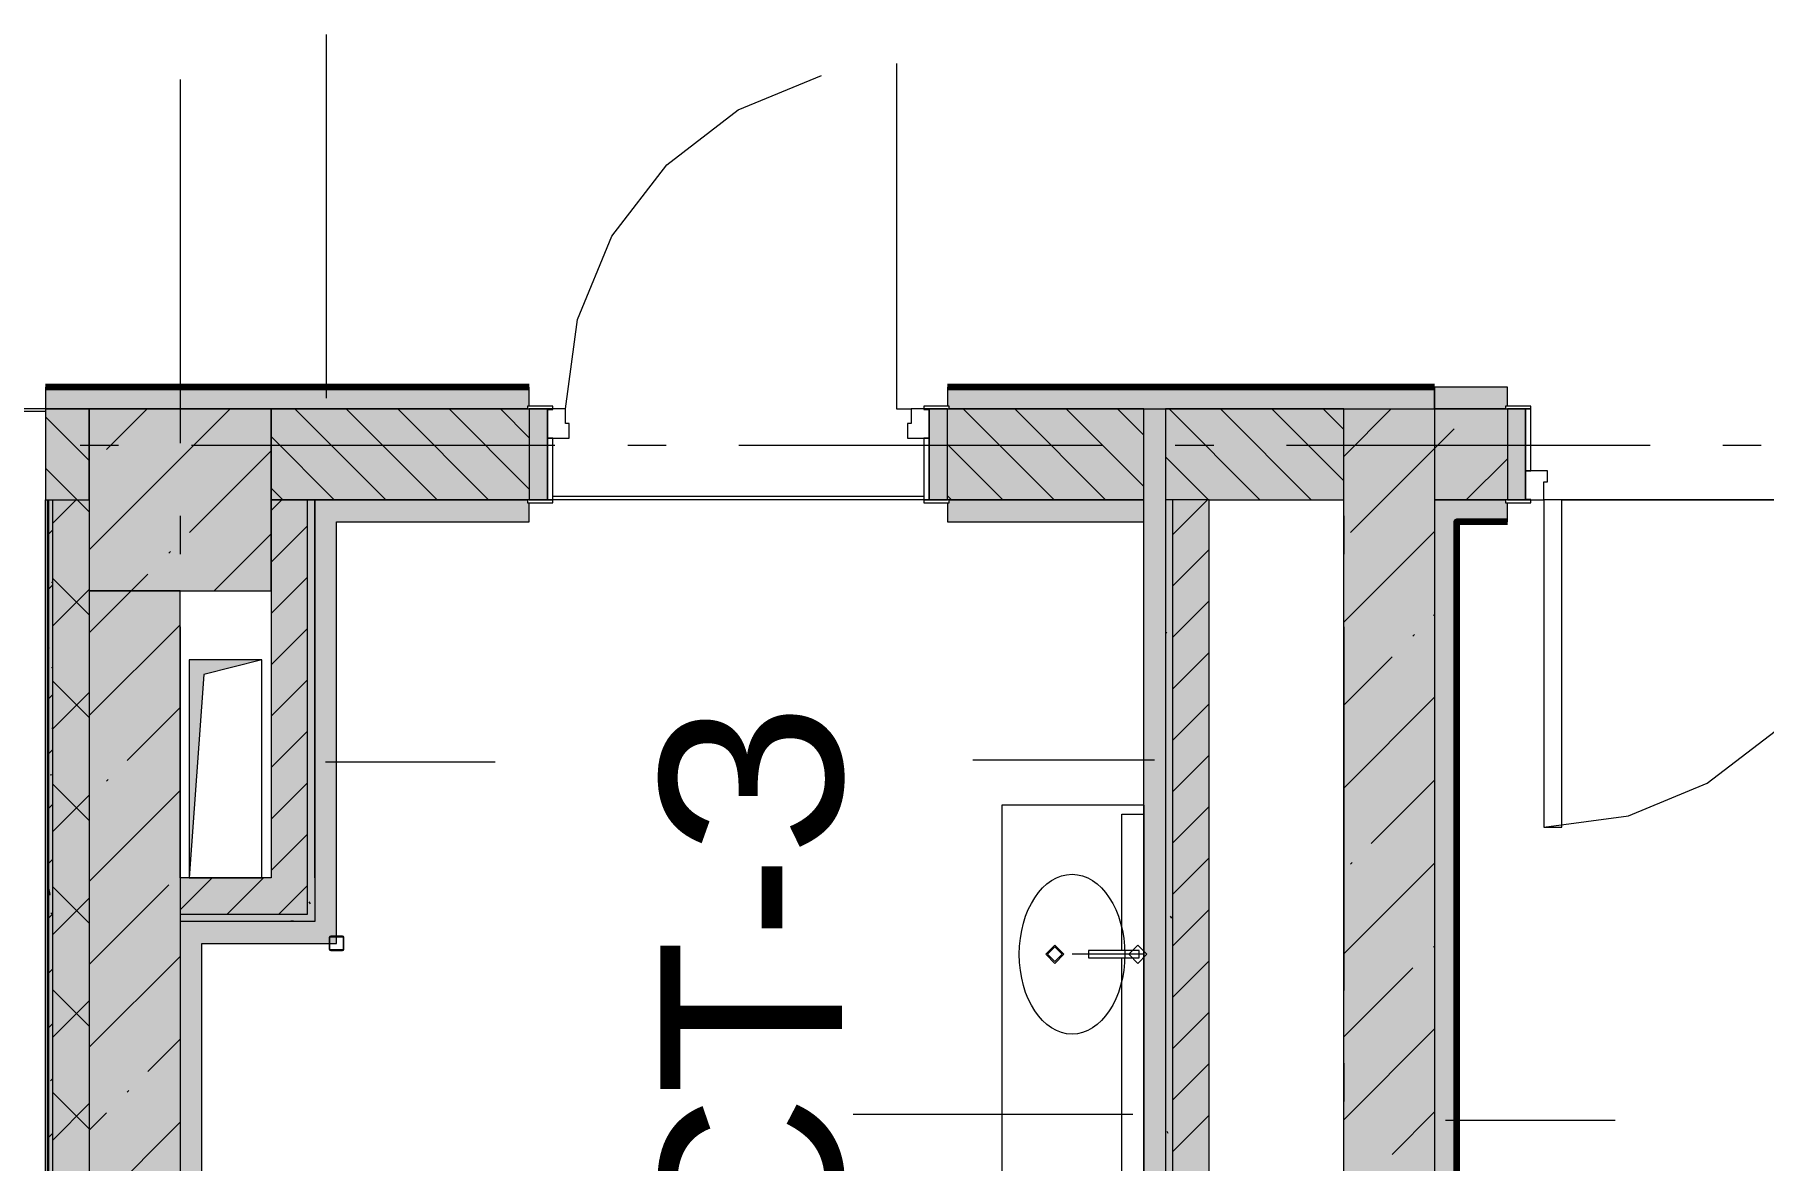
# Model space of a CAD drawing. Header units: millimetres. Extents: x -537608 to 253996, y -217170 to 186033.
# Drawn here: x -302677 to -297922, y -148967 to -145870 of the extents above; entities that cross this region are included whole.
import ezdxf

# ---------------------------------------------------------------- set-up
doc = ezdxf.new("R2010")
doc.units = ezdxf.units.MM
doc.layers.add('16) Лак 1.6м', color=160, linetype='Continuous', lineweight=90)
doc.layers.add('PDF _Геометрия', color=7, linetype='Continuous')
doc.layers.add('PDF _Текст', color=7, linetype='Continuous')
doc.layers.add('PDF _Сплошная заливка', color=7, linetype='Continuous', true_color=0xffffff)
doc.styles.add('PDF GOST-Common', font='arial.ttf')

msp = doc.modelspace()

# ---------------------------------------------------------------- hatches: boundary and pattern name
at = {"layer": 'PDF _Сплошная заливка', "true_color": 0xff7d7d, "transparency": 33554559}
h = msp.add_hatch(color=11, dxfattribs=at)
h.paths.add_polyline_path([(-299076.1764, -146899.6326), (-298826.1795, -146899.6326), (-298826.1795, -146839.6319), (-300166.1786, -146839.6319), (-300166.1786, -146891.6323), (-300161.1794, -146891.6323), (-300161.1794, -146899.6326), (-299348.2668, -146899.6326)], flags=0)
h.paths.add_polyline_path([(-302646.1801, -146899.6326), (-301321.1785, -146899.6326), (-301321.1785, -146891.6323), (-301316.1794, -146891.6323), (-301316.1794, -146839.6319), (-302646.1801, -146839.6319), (-302646.1801, -146848.6786)], flags=0)
at = {"layer": 'PDF _Сплошная заливка', "true_color": 0x6a8dc8, "transparency": 33554559}
h = msp.add_hatch(color=153, dxfattribs=at)
h.paths.add_polyline_path([(-294346.1757, -146899.6326), (-294346.1757, -146839.6319), (-294546.1766, -146839.6319), (-294546.1766, -146891.6323), (-294541.1753, -146891.6323), (-294541.1753, -146899.6326)], flags=0)
h.paths.add_polyline_path([(-296526.178, -146899.6326), (-295801.1748, -146899.6326), (-295801.1748, -146891.6323), (-295796.1756, -146891.6323), (-295796.1756, -146839.6319), (-296976.1757, -146839.6319), (-296976.1757, -146891.6323), (-296971.1765, -146891.6323), (-296971.1765, -146899.6326)], flags=0)
h.paths.add_polyline_path([(-298631.1778, -146899.6326), (-298631.1778, -146891.6323), (-298626.1787, -146891.6323), (-298626.1787, -146839.6319), (-298826.1795, -146839.6319), (-298826.1795, -146899.6326)], flags=0)
at = {"layer": 'PDF _Сплошная заливка', "transparency": 33554559}
h = msp.add_hatch(color=256, dxfattribs=at)
h.paths.add_polyline_path([(-300161.1794, -147149.6316), (-299626.1788, -147149.6316), (-299626.1788, -146899.6326), (-300166.1786, -146899.6326), (-300166.1786, -147149.6316)], flags=0)
h.paths.add_polyline_path([(-299076.1764, -147149.6316), (-299076.1764, -146899.6326), (-299566.1759, -146899.6326), (-299566.1759, -147149.6316), (-299348.2668, -147149.6316)], flags=0)
h.paths.add_polyline_path([(-301878.0747, -147149.6316), (-301316.1794, -147149.6316), (-301316.1794, -146899.6326), (-302026.1808, -146899.6326), (-302026.1808, -147149.6316), (-301906.1794, -147149.6316)], flags=0)
at = {"layer": 'PDF _Сплошная заливка', "true_color": 0x60b5fb, "transparency": 33554559}
msp.add_hatch(color=151, dxfattribs=at).paths.add_polyline_path([(-299626.1788, -150220.9873), (-299566.1759, -150220.9873), (-299566.1759, -146899.6326), (-299626.1788, -146899.6326), (-299626.1788, -150160.9866)])
at = {"layer": 'PDF _Сплошная заливка', "transparency": 33554559}
h = msp.add_hatch(color=256, dxfattribs=at)
h.paths.add_polyline_path([(-296971.1765, -147149.6316), (-296526.178, -147149.6316), (-296526.178, -146899.6326), (-296976.1757, -146899.6326), (-296976.1757, -147149.6316)], flags=0)
h.paths.add_polyline_path([(-298631.1778, -147149.6316), (-298626.1787, -147149.6316), (-298626.1787, -146899.6326), (-298826.1795, -146899.6326), (-298826.1795, -147149.6316)], flags=0)
for points in [[(-301926.1804, -148289.6319), (-301906.1794, -148289.6319), (-301906.1794, -147149.6316), (-301926.1804, -147149.6316), (-301926.1804, -148275.1597)], [(-299546.1793, -154649.6346), (-299446.1788, -154649.6346), (-299446.1788, -147149.6316), (-299546.1793, -147149.6316), (-299546.1793, -153981.084)]]:
    msp.add_hatch(color=256, dxfattribs=at).paths.add_polyline_path(points)
at = {"layer": 'PDF _Сплошная заливка', "true_color": 0x2254ff, "transparency": 33554559}
h = msp.add_hatch(color=160, dxfattribs=at)
h.paths.add_polyline_path([(-300166.1786, -147209.6323), (-299626.1788, -147209.6323), (-299626.1788, -147149.6316), (-300161.1794, -147150.187), (-300161.1794, -147157.6319), (-300166.1786, -147157.6319)], flags=0)
h.paths.add_polyline_path([(-301846.1766, -147209.6323), (-301316.1794, -147209.6323), (-301316.1794, -147157.6319), (-301321.1785, -147157.6319), (-301321.1785, -147149.6316), (-301906.1794, -147149.6316), (-301906.1794, -147209.6323), (-301878.0747, -147209.6323)], flags=0)
at = {"layer": 'PDF _Сплошная заливка', "transparency": 33554559}
h = msp.add_hatch(color=256, dxfattribs=at)
h.paths.add_polyline_path([(-299546.1793, -154649.6346), (-299546.1793, -152184.9879), (-299566.1759, -152184.9879), (-299566.1759, -154649.6346)], flags=0)
h.paths.add_polyline_path([(-299566.1759, -152172.9874), (-299546.1793, -152172.9874), (-299546.1793, -151272.9877), (-299566.1759, -151272.9877), (-299566.1759, -151841.3613)], flags=0)
h.paths.add_polyline_path([(-299566.1759, -151260.9871), (-299546.1793, -151260.9871), (-299546.1793, -150340.9865), (-299566.1759, -150340.9865), (-299566.1759, -151128.1219)], flags=0)
h.paths.add_polyline_path([(-299546.1793, -150240.9861), (-299546.1793, -147149.6316), (-299566.1759, -147149.6316), (-299566.1759, -150240.9861)], flags=0)
at = {"layer": 'PDF _Сплошная заливка', "true_color": 0x56bc34, "transparency": 33554559}
h = msp.add_hatch(color=85, dxfattribs=at)
h.paths.add_polyline_path([(-296836.1777, -147209.6323), (-296776.1748, -147209.6323), (-296776.1748, -147149.6316), (-296971.1765, -147151.7759), (-296971.1765, -147157.6319), (-296976.1757, -147157.6319), (-296976.1757, -147209.6323), (-296971.1765, -147209.6323)], flags=0)
h.paths.add_polyline_path([(-298626.1787, -147209.6323), (-298626.1787, -147157.6319), (-298631.1778, -147157.6319), (-298631.1778, -147149.6316), (-298826.1795, -147149.6316), (-298826.1795, -147209.6323), (-298631.1778, -147209.6323)], flags=0)
at = {"layer": 'PDF _Сплошная заливка', "true_color": 0x2254ff, "transparency": 33554559}
for points in [[(-301906.1794, -148309.6328), (-301846.1766, -148309.6328), (-301846.1766, -147209.6323), (-301906.1794, -147209.6323), (-301906.1794, -148275.1597)], [(-302276.1776, -154339.6349), (-302216.1791, -154339.6349), (-302216.1791, -148309.6328), (-302276.1776, -148309.6328), (-302276.1776, -153981.084)]]:
    msp.add_hatch(color=160, dxfattribs=at).paths.add_polyline_path(points)

# ---------------------------------------------------------------- linework, layer by layer
at = {"layer": '16) Лак 1.6м'}
for p, q in [((-301316.1794, -146839.6319), (-302646.1801, -146839.6319)), ((-298826.1795, -146839.6319), (-300166.1786, -146839.6319))]:
    msp.add_line(p, q, dxfattribs=at)
msp.add_lwpolyline([(-298626.1744, -147209.6323), (-298766.1767, -147209.6323), (-298766.1767, -154589.6339), (-298676.1789, -154589.6339)], dxfattribs=at)
at = {"layer": 'PDF _Геометрия', "lineweight": 9}
for p, q in [((-301874.0918, -146869.6311), (-301874.0918, -145869.6311)), ((-300306.1766, -145949.6306), (-300306.1766, -146899.6326)), ((-300741.1769, -146076.9068), (-300512.0551, -145982.0024)), ((-300937.9311, -146227.8806), (-300741.1769, -146076.9068)), ((-301088.9006, -146424.6326), (-300937.9311, -146227.8806)), ((-301183.8072, -146653.7544), (-301088.9006, -146424.6326)), ((-301216.179, -146899.6326), (-301183.8072, -146653.7544)), ((-302646.1801, -146839.6319), (-302646.1801, -146899.6326)), ((-301316.1794, -146891.6323), (-301316.1794, -146839.6319)), ((-300166.1786, -146839.6319), (-300166.1786, -146891.6323)), ((-298826.1795, -146899.6326), (-298826.1795, -146839.6319)), ((-298626.1787, -146839.6319), (-298826.1795, -146839.6319)), ((-298826.1795, -146839.6319), (-298826.1795, -146899.6326)), ((-298626.1787, -146891.6323), (-298626.1787, -146839.6319)), ((-302526.1787, -146899.6326), (-302646.1801, -146899.6326)), ((-302646.1801, -146899.6326), (-302646.1801, -147149.6316)), ((-302646.1801, -146899.6326), (-302026.1808, -146899.6326)), ((-302526.1787, -146899.9814), (-302526.5275, -146899.6326)), ((-302526.1787, -147286.8717), (-302138.9397, -146899.6326)), ((-302026.1808, -146899.6326), (-302526.1787, -146899.6326)), ((-302526.1787, -146899.6326), (-302526.1787, -147399.6327)), ((-302526.1787, -147149.6316), (-302526.1787, -146899.6326)), ((-302478.8438, -147011.4377), (-302367.0366, -146899.6326)), ((-302026.1808, -147399.6327), (-302026.1808, -146899.6326)), ((-301321.1785, -146899.6326), (-302026.1808, -146899.6326)), ((-302026.1808, -146899.6326), (-301321.1785, -146899.6326)), ((-302026.1808, -146899.6326), (-302026.1808, -147149.6316)), ((-301710.8419, -147149.6316), (-301960.843, -146899.6326)), ((-301569.4228, -147149.6316), (-301819.4196, -146899.6326)), ((-301427.9995, -147149.6316), (-301678.0006, -146899.6326)), ((-301316.1794, -147120.0327), (-301536.5774, -146899.6326)), ((-301316.1794, -146978.6116), (-301395.1584, -146899.6326)), ((-301251.1774, -146891.6323), (-301321.1785, -146891.6323)), ((-301321.1785, -146891.6323), (-301321.1785, -146899.6326)), ((-301321.1785, -146899.6326), (-301251.1774, -146899.6326)), ((-301266.1792, -146899.6326), (-301316.1794, -146899.6326)), ((-301316.1794, -146899.6326), (-301316.1794, -147149.6316)), ((-301216.179, -146899.6326), (-301266.1792, -146899.6326)), ((-301266.1792, -146899.6326), (-301266.1792, -146979.6321)), ((-301266.1792, -147149.6316), (-301266.1792, -146899.6326)), ((-301251.1774, -146899.6326), (-301266.1792, -146899.6326)), ((-301266.1792, -146899.6326), (-301266.1792, -146900.6316)), ((-301266.1792, -146900.6316), (-301251.1774, -146900.6316)), ((-301251.1774, -146899.6326), (-301251.1774, -146891.6323)), ((-301251.1774, -146900.6316), (-301251.1774, -146899.6326)), ((-301216.179, -146939.6323), (-301216.179, -146899.6326)), ((-300306.1766, -146899.6326), (-300266.179, -146899.6326)), ((-300266.179, -146899.6326), (-300266.179, -146939.6323)), ((-300216.1788, -146899.6326), (-300266.179, -146899.6326)), ((-300161.1794, -146891.6323), (-300231.1763, -146891.6323)), ((-300231.1763, -146891.6323), (-300231.1763, -146899.6326)), ((-300216.1788, -146899.6326), (-300231.1763, -146899.6326)), ((-300231.1763, -146899.6326), (-300231.1763, -146900.6316)), ((-300231.1763, -146899.6326), (-300161.1794, -146899.6326)), ((-300231.1763, -146900.6316), (-300216.1788, -146900.6316)), ((-300216.1788, -146979.6321), (-300216.1788, -146899.6326)), ((-300166.1786, -146899.6326), (-300216.1788, -146899.6326)), ((-300216.1788, -146899.6326), (-300216.1788, -147149.6316)), ((-300216.1788, -146900.6316), (-300216.1788, -146899.6326)), ((-300166.1786, -147149.6316), (-300166.1786, -146899.6326)), ((-300161.1794, -146899.6326), (-300161.1794, -146891.6323)), ((-299626.1788, -146899.6326), (-300161.1794, -146899.6326)), ((-300161.1794, -146899.6326), (-299626.1788, -146899.6326)), ((-299872.3649, -147149.6316), (-300122.366, -146899.6326)), ((-299730.9416, -147149.6316), (-299980.9427, -146899.6326)), ((-299626.1788, -147112.9753), (-299839.5237, -146899.6326)), ((-299626.1788, -146971.5542), (-299698.1004, -146899.6326)), ((-299626.1788, -147149.6316), (-299626.1788, -146899.6326)), ((-299626.1788, -146899.6326), (-299566.1759, -146899.6326)), ((-299076.1764, -146899.6326), (-299566.1759, -146899.6326)), ((-299566.1759, -146899.6326), (-299566.1759, -147149.6316)), ((-299566.1759, -146899.6326), (-299076.1764, -146899.6326)), ((-299306.6803, -147149.6316), (-299556.6771, -146899.6326)), ((-299165.257, -147149.6316), (-299415.2581, -146899.6326)), ((-299076.1764, -147097.2911), (-299273.8348, -146899.6326)), ((-299076.1764, -146955.87), (-299132.4159, -146899.6326)), ((-299076.1764, -147030.2502), (-298945.5609, -146899.6326)), ((-299076.1764, -147149.6316), (-299076.1764, -146899.6326)), ((-299076.1764, -146899.6326), (-298826.1795, -146899.6326)), ((-299076.1764, -154399.6335), (-299076.1764, -146899.6326)), ((-299076.1764, -146899.6326), (-298826.1795, -146899.6326)), ((-298826.1795, -146899.6326), (-298631.1778, -146899.6326)), ((-298631.1778, -146899.6326), (-298826.1795, -146899.6326)), ((-298826.1795, -146899.6326), (-298826.1795, -147149.6316)), ((-298826.1795, -146899.6326), (-298826.1795, -147149.6316)), ((-298561.1767, -146891.6323), (-298631.1778, -146891.6323)), ((-298631.1778, -146891.6323), (-298631.1778, -146899.6326)), ((-298631.1778, -146899.6326), (-298561.1767, -146899.6326)), ((-298576.1785, -146899.6326), (-298626.1787, -146899.6326)), ((-298626.1787, -146899.6326), (-298626.1787, -147149.6316)), ((-298576.1785, -147149.6316), (-298576.1785, -146899.6326)), ((-298561.1767, -146899.6326), (-298576.1785, -146899.6326)), ((-298576.1785, -146899.6326), (-298576.1785, -147069.632)), ((-298561.1767, -146899.6326), (-298561.1767, -146891.6323)), ((-298561.1767, -147069.632), (-298561.1767, -146899.6326)), ((-302526.1787, -147041.4025), (-302646.1801, -146921.4033)), ((-301206.1763, -146939.6323), (-301216.179, -146939.6323)), ((-301206.1763, -146979.6321), (-301206.1763, -146939.6323)), ((-300266.179, -146939.6323), (-300276.1774, -146939.6323)), ((-300276.1774, -146939.6323), (-300276.1774, -146979.6321)), ((-298826.1795, -147008.3482), (-298772.2394, -146954.4124)), ((-301852.2651, -147149.6316), (-302026.1808, -146975.718)), ((-301266.1792, -146979.6321), (-301206.1763, -146979.6321)), ((-301251.1774, -146979.6321), (-301266.1792, -146979.6321)), ((-301266.1792, -146979.6321), (-301266.1792, -147149.6316)), ((-301251.1774, -147149.6316), (-301251.1774, -146979.6321)), ((-300276.1774, -146979.6321), (-300216.1788, -146979.6321)), ((-300216.1788, -146979.6321), (-300231.1763, -146979.6321)), ((-300231.1763, -146979.6321), (-300231.1763, -147149.6316)), ((-300216.1788, -147149.6316), (-300216.1788, -146979.6321)), ((-300013.7839, -147149.6316), (-300166.1786, -146997.239)), ((-299057.3639, -147239.5368), (-298826.1795, -147008.3482)), ((-302250.7469, -147239.5368), (-302026.1808, -147014.9685)), ((-299448.0993, -147149.6316), (-299566.1759, -147031.5549)), ((-298739.3639, -147149.6316), (-298626.1787, -147036.4464)), ((-302559.373, -147149.6316), (-302646.1801, -147062.8244)), ((-298516.1756, -147069.632), (-298576.1785, -147069.632)), ((-298576.1785, -147069.632), (-298576.1785, -147149.6316)), ((-298576.1785, -147069.632), (-298561.1767, -147069.632)), ((-298526.1782, -147149.6316), (-298526.1782, -147099.6313)), ((-298526.1782, -147099.6313), (-298516.1756, -147099.6313)), ((-298516.1756, -147099.6313), (-298516.1756, -147069.632)), ((-302646.1801, -151024.6336), (-302646.1801, -147149.6316)), ((-302646.1801, -147149.6316), (-302642.1799, -147149.6316)), ((-302646.1801, -147149.6316), (-302526.1787, -147149.6316)), ((-302642.1799, -147149.6316), (-302638.1797, -147149.6316)), ((-302642.1799, -147149.6316), (-302642.1799, -151024.6336)), ((-302638.1797, -147149.6316), (-302626.1792, -147149.6316)), ((-302638.1797, -147149.6316), (-302638.1797, -151024.6336)), ((-302626.1792, -147213.5162), (-302562.2923, -147149.6316)), ((-302626.1792, -147149.6316), (-302526.1787, -147149.6316)), ((-302626.1792, -151024.6336), (-302626.1792, -147149.6316)), ((-302526.1787, -147182.8237), (-302559.373, -147149.6316)), ((-302526.1787, -147149.6316), (-302526.1787, -151024.6336)), ((-301993.6841, -147149.6316), (-302026.1808, -147117.1391)), ((-302026.1808, -147179.2024), (-301996.6078, -147149.6316)), ((-301926.1804, -147149.6316), (-302026.1808, -147149.6316)), ((-302026.1808, -147149.6316), (-302026.1808, -148189.6314)), ((-302026.1808, -147149.6316), (-301906.1794, -147149.6316)), ((-301906.1794, -147149.6316), (-301926.1804, -147149.6316)), ((-301926.1804, -148189.6314), (-301926.1804, -147149.6316)), ((-301906.1794, -147209.6323), (-301906.1794, -147149.6316)), ((-301906.1794, -147149.6316), (-301321.1785, -147149.6316)), ((-301321.1785, -147149.6316), (-301906.1794, -147149.6316)), ((-301906.1794, -147149.6316), (-301906.1794, -147209.6323)), ((-301251.1774, -147149.6316), (-301321.1785, -147149.6316)), ((-301321.1785, -147149.6316), (-301321.1785, -147157.6319)), ((-301316.1794, -147149.6316), (-301266.1792, -147149.6316)), ((-301266.1792, -147149.6316), (-301251.1774, -147149.6316)), ((-301251.1774, -147157.6319), (-301251.1774, -147149.6316)), ((-300231.1763, -147149.6316), (-300216.1788, -147149.6316)), ((-300161.1794, -147149.6316), (-300231.1763, -147149.6316)), ((-300231.1763, -147149.6316), (-300231.1763, -147157.6319)), ((-300216.1788, -147149.6316), (-300166.1786, -147149.6316)), ((-300155.2071, -147149.6316), (-300166.1786, -147138.6622)), ((-300161.1794, -147157.6319), (-300161.1794, -147149.6316)), ((-299626.1788, -147149.6316), (-300161.1794, -147149.6316)), ((-300161.1794, -147149.6316), (-299626.1788, -147149.6316)), ((-299626.1788, -147209.6323), (-299626.1788, -147149.6316)), ((-299546.1793, -147149.6316), (-299566.1759, -147149.6316)), ((-299566.1759, -147149.6316), (-299566.1759, -150220.9873)), ((-299566.1759, -147149.6316), (-299566.1759, -150220.9873)), ((-299546.1793, -147244.7857), (-299451.023, -147149.6316)), ((-299446.1788, -147149.6316), (-299546.1793, -147149.6316)), ((-299546.1793, -150240.9861), (-299546.1793, -147149.6316)), ((-299446.1788, -154649.6346), (-299446.1788, -147149.6316)), ((-299446.1788, -147149.6316), (-299076.1764, -147149.6316)), ((-298826.1795, -147149.6316), (-298631.1778, -147149.6316)), ((-298631.1778, -147149.6316), (-298826.1795, -147149.6316)), ((-298826.1795, -147149.6316), (-298826.1795, -147209.6323)), ((-298561.1767, -147149.6316), (-298631.1778, -147149.6316)), ((-298631.1778, -147149.6316), (-298631.1778, -147157.6319)), ((-298626.1787, -147149.6316), (-298576.1785, -147149.6316)), ((-298561.1767, -147148.6326), (-298576.1785, -147148.6326)), ((-298576.1785, -147148.6326), (-298576.1785, -147149.6316)), ((-298576.1785, -147149.6316), (-298526.1782, -147149.6316)), ((-298576.1785, -147149.6316), (-298561.1767, -147149.6316)), ((-298561.1767, -147149.6316), (-298561.1767, -147148.6326)), ((-298561.1767, -147157.6319), (-298561.1767, -147149.6316)), ((-298476.178, -147149.6316), (-298526.1782, -147149.6316)), ((-298526.1782, -147149.6316), (-298526.1782, -148049.6334)), ((-298476.178, -148049.6334), (-298476.178, -147149.6316)), ((-301321.1785, -147157.6319), (-301251.1774, -147157.6319)), ((-301316.1794, -147209.6323), (-301316.1794, -147157.6319)), ((-300231.1763, -147157.6319), (-300161.1794, -147157.6319)), ((-300166.1786, -147157.6319), (-300166.1786, -147209.6323)), ((-298631.1778, -147157.6319), (-298561.1767, -147157.6319)), ((-298626.1787, -147209.6323), (-298626.1787, -147157.6319)), ((-302638.1797, -147244.4111), (-302626.1792, -147232.4105)), ((-302182.7437, -147399.6327), (-302026.1808, -147243.0676)), ((-302026.1808, -147320.6236), (-301926.1804, -147220.6231)), ((-301906.1794, -148189.6314), (-301906.1794, -147209.6323)), ((-301906.1794, -147209.6323), (-301906.1794, -148189.6314)), ((-301846.1766, -148309.6328), (-301846.1766, -147209.6323)), ((-301846.1766, -147209.6323), (-301316.1794, -147209.6323)), ((-300166.1786, -147209.6323), (-299626.1788, -147209.6323)), ((-299626.1788, -147989.6327), (-299626.1788, -147209.6323)), ((-299076.1764, -147486.4463), (-298826.1795, -147236.4473)), ((-298826.1795, -147209.6323), (-298826.1795, -154585.989)), ((-298826.1795, -147209.6323), (-298826.1795, -154399.6335)), ((-298766.1767, -154589.6339), (-298766.1767, -147209.6323)), ((-298766.1767, -147209.6323), (-298626.1787, -147209.6323)), ((-302307.77, -147296.56), (-302303.0293, -147291.8191)), ((-299546.1793, -147386.209), (-299446.1788, -147286.2085)), ((-302638.1797, -147395.3719), (-302626.1792, -147383.3735)), ((-302629.0296, -147377.3883), (-302626.1792, -147374.4173)), ((-302626.1792, -147377.8297), (-302629.0296, -147377.3883)), ((-302526.1787, -147465.6681), (-302626.1792, -147365.6676)), ((-302410.8406, -147399.6327), (-302364.7932, -147353.5853)), ((-302026.1808, -147462.0447), (-301926.1804, -147362.0442)), ((-302626.1792, -147496.3606), (-302526.1787, -147396.3602)), ((-302526.1787, -147514.9707), (-302410.8406, -147399.6327)), ((-302526.1787, -147399.6327), (-302026.1808, -147399.6327)), ((-302276.1776, -147399.6327), (-302526.1787, -147399.6327)), ((-302526.1787, -147399.6327), (-302526.1787, -151024.6336)), ((-302276.1776, -148189.6314), (-302276.1776, -147399.6327)), ((-299546.1793, -147527.6301), (-299446.1788, -147427.6297)), ((-298829.2669, -147467.6337), (-298826.1795, -147464.5464)), ((-302526.1787, -147743.0677), (-302276.1776, -147493.0687)), ((-302026.1808, -147603.4658), (-301926.1804, -147503.4653)), ((-298886.2901, -147524.659), (-298881.5492, -147519.9183)), ((-302638.1797, -147556.4173), (-302636.4789, -147557.976)), ((-299546.1793, -147669.0513), (-299446.1788, -147569.0508)), ((-299076.1764, -147714.5454), (-298943.3132, -147581.6844)), ((-302628.8617, -147610.4478), (-302626.1792, -147609.4165)), ((-302626.1792, -147612.2563), (-302628.8617, -147610.4478)), ((-302526.1787, -147748.5104), (-302626.1792, -147648.5099)), ((-302626.1792, -147779.2029), (-302526.1787, -147679.2024)), ((-302026.1808, -147744.8869), (-301926.1804, -147644.8886)), ((-302638.1797, -147697.1086), (-302626.1792, -147685.1102)), ((-302421.8207, -147866.8066), (-302276.1776, -147721.1678)), ((-299546.1793, -147810.4724), (-299446.1788, -147710.472)), ((-299076.1764, -147942.6445), (-298826.1795, -147692.6434)), ((-302629.4517, -147777.8185), (-302626.1792, -147777.3879)), ((-302026.1808, -147886.3103), (-301926.1804, -147786.3098)), ((-298076.1763, -147929.055), (-297889.782, -147786.0277)), ((-302638.1797, -147847.8843), (-302626.1792, -147835.8837)), ((-301876.1802, -147870.0059), (-301410.0267, -147870.0059)), ((-299596.1795, -147865.4223), (-300096.1774, -147865.4223)), ((-299546.1793, -147951.8935), (-299446.1788, -147851.8931)), ((-302633.9772, -147906.3521), (-302627.3288, -147905.478)), ((-302526.1787, -148031.3526), (-302626.1792, -147931.3522)), ((-302626.1792, -148062.0452), (-302526.1787, -147962.0448)), ((-302526.1787, -148199.2659), (-302276.1776, -147949.2648)), ((-302478.8438, -147923.8319), (-302474.103, -147919.089)), ((-302026.1808, -148027.7314), (-301926.1804, -147927.7309)), ((-299000.3407, -148094.9057), (-298826.1795, -147920.7424)), ((-298293.2414, -148018.9667), (-298076.1763, -147929.055)), ((-302638.1797, -147998.8473), (-302626.1792, -147986.8468)), ((-302638.1797, -148007.6723), (-302637.5253, -148008.2708)), ((-299546.1793, -148093.3147), (-299446.1788, -147993.3142)), ((-298526.1782, -148049.6334), (-298293.2414, -148018.9667)), ((-298526.1782, -148049.6334), (-298476.178, -148049.6334)), ((-302026.1808, -148169.1525), (-301926.1804, -148069.1521)), ((-302638.1797, -148149.6209), (-302626.1792, -148137.6204)), ((-299546.1793, -148234.7359), (-299446.1788, -148134.7354)), ((-299076.1764, -148398.8426), (-298826.1795, -148148.8415)), ((-299057.3639, -148151.931), (-299052.623, -148147.1881)), ((-302276.1776, -148277.7304), (-302188.0787, -148189.6314)), ((-302026.1808, -148189.6314), (-302276.1776, -148189.6314)), ((-302276.1776, -148189.6314), (-302276.1776, -148289.6319)), ((-302146.6602, -148289.6319), (-302046.6597, -148189.6314)), ((-301926.1804, -148289.6319), (-301926.1804, -148189.6314)), ((-301906.1794, -148189.6314), (-301906.1794, -148289.6319)), ((-302638.1797, -148213.2407), (-302637.9257, -148212.9393)), ((-302638.1797, -148234.8477), (-302633.8135, -148235.2288)), ((-302633.7662, -148235.2805), (-302637.8783, -148212.9888)), ((-302526.1787, -148314.1949), (-302626.1792, -148214.1945)), ((-302626.1792, -148344.8874), (-302526.1787, -148244.887)), ((-302526.1787, -148427.365), (-302307.77, -148208.9542)), ((-302005.2368, -148289.6319), (-301926.1804, -148210.5732)), ((-302638.1797, -148300.584), (-302626.1792, -148288.5834)), ((-302631.6132, -148285.5584), (-302626.1792, -148289.0204)), ((-302276.1776, -148289.6319), (-301926.1804, -148289.6319)), ((-302276.1776, -148289.6319), (-302276.1776, -148309.6328)), ((-301906.1794, -148289.6319), (-301906.1794, -148309.6328)), ((-301906.1794, -148289.6319), (-301906.1794, -148309.6328)), ((-299546.1793, -148376.157), (-299446.1788, -148276.1587)), ((-302216.1791, -148309.6328), (-302276.1776, -148309.6328)), ((-302276.1776, -148309.6328), (-302276.1776, -154339.6349)), ((-301906.1794, -148309.6328), (-302276.1776, -148309.6328)), ((-302276.1776, -148309.6328), (-302276.1776, -154339.6349)), ((-301906.1794, -148309.6328), (-302216.1791, -148309.6328)), ((-301846.1766, -148369.6335), (-301846.1766, -148309.6328)), ((-302216.1791, -154339.6349), (-302216.1791, -148369.6335)), ((-302216.1791, -148369.6335), (-301846.1766, -148369.6335)), ((-301865.0063, -148350.8038), (-301866.1775, -148353.6328)), ((-301866.1775, -148353.6328), (-301866.1775, -148385.6321)), ((-301866.1775, -148385.6321), (-301865.0063, -148388.4611)), ((-301862.1773, -148349.6325), (-301865.0063, -148350.8038)), ((-301865.0063, -148388.4611), (-301862.1773, -148389.6323)), ((-301864.1796, -148353.6328), (-301863.594, -148352.2183)), ((-301864.1796, -148385.6321), (-301864.1796, -148353.6328)), ((-301863.594, -148387.0466), (-301864.1796, -148385.6321)), ((-301863.594, -148352.2183), (-301862.1773, -148351.6327)), ((-301862.1773, -148387.6322), (-301863.594, -148387.0466)), ((-301830.1801, -148349.6325), (-301862.1773, -148349.6325)), ((-301862.1773, -148351.6327), (-301830.1801, -148351.6327)), ((-301830.1801, -148387.6322), (-301862.1773, -148387.6322)), ((-301862.1773, -148389.6323), (-301830.1801, -148389.6323)), ((-301827.3511, -148350.8038), (-301830.1801, -148349.6325)), ((-301830.1801, -148351.6327), (-301828.7634, -148352.2183)), ((-301828.7634, -148387.0466), (-301830.1801, -148387.6322)), ((-301830.1801, -148389.6323), (-301827.3511, -148388.4611)), ((-301828.7634, -148352.2183), (-301828.1779, -148353.6328)), ((-301828.1779, -148385.6321), (-301828.7634, -148387.0466)), ((-301828.1779, -148353.6328), (-301828.1779, -148385.6321)), ((-301826.1799, -148353.6328), (-301827.3511, -148350.8038)), ((-301827.3511, -148388.4611), (-301826.1799, -148385.6321)), ((-301826.1799, -148385.6321), (-301826.1799, -148353.6328)), ((-298829.2669, -148380.028), (-298826.1795, -148376.9406)), ((-302638.1797, -148451.3575), (-302626.1792, -148439.3569)), ((-302526.1787, -148655.462), (-302276.1776, -148405.463)), ((-299546.1793, -148517.5802), (-299446.1788, -148417.5798)), ((-299076.1764, -148626.9396), (-298886.2901, -148437.0533)), ((-302526.1787, -148597.0394), (-302626.1792, -148497.0389)), ((-302626.1792, -148627.7319), (-302526.1787, -148527.7315)), ((-299546.1793, -148659.0014), (-299446.1788, -148559.0009)), ((-302638.1797, -148602.3205), (-302626.1792, -148590.32)), ((-299076.1764, -148855.0387), (-298826.1795, -148605.0397)), ((-302364.7932, -148722.1777), (-302276.1776, -148633.5621)), ((-299546.1793, -148800.4226), (-299446.1788, -148700.4221)), ((-302632.7672, -148747.6816), (-302627.7379, -148742.6523)), ((-302526.1787, -148879.8816), (-302626.1792, -148779.8812)), ((-302626.1792, -148910.5741), (-302526.1787, -148810.5737)), ((-302421.8207, -148779.2009), (-302417.0756, -148774.46)), ((-302526.1787, -148883.561), (-302478.8438, -148836.2262)), ((-302526.1787, -149111.6601), (-302276.1776, -148861.659)), ((-299656.1781, -148840.5773), (-300425.4029, -148840.5773)), ((-299546.1793, -148941.8437), (-299446.1788, -148841.8432)), ((-298943.3132, -148950.2747), (-298826.1795, -148833.1367)), ((-298796.176, -148855.9666), (-298330.0268, -148855.9666)), ((-302638.1797, -148904.0572), (-302626.1792, -148892.0566))]:
    msp.add_line(p, q, dxfattribs=at)
at = {"layer": 'PDF _Геометрия', "color": 253, "lineweight": 9, "true_color": 0xaaaaaa}
for p, q in [((-302276.1776, -145993.2967), (-302276.1776, -146993.2969)), ((-302445.4429, -146999.633), (-302551.2735, -146999.633)), ((-301245.4419, -146999.633), (-302245.442, -146999.633)), ((-300939.6104, -146999.633), (-301045.441, -146999.633)), ((-299739.6094, -146999.633), (-300739.6095, -146999.633)), ((-299433.7735, -146999.633), (-299539.6085, -146999.633)), ((-298233.7726, -146999.633), (-299233.7726, -146999.633)), ((-297927.941, -146999.633), (-298033.776, -146999.633)), ((-301566.1805, -147149.6316), (-301559.1791, -147149.6316)), ((-302276.1776, -147193.2978), (-302276.1776, -147299.1306)), ((-299076.1764, -147193.2978), (-299076.1764, -147299.1306)), ((-302276.1776, -147499.1315), (-302276.1776, -148499.1316)), ((-299076.1764, -147499.1315), (-299076.1764, -148499.1316)), ((-302051.1766, -147589.633), (-302251.1775, -147589.633)), ((-302251.1775, -147589.633), (-302251.1775, -148189.6314)), ((-302211.1799, -147629.6328), (-302251.1775, -148189.6314)), ((-302051.1766, -147589.633), (-302211.1799, -147629.6328)), ((-302051.1766, -148189.6314), (-302051.1766, -147589.633)), ((-299626.1788, -147989.6327), (-300016.1779, -147989.6327)), ((-300016.1779, -147989.6327), (-300016.1779, -149639.6335)), ((-299626.1788, -149639.6335), (-299626.1788, -147989.6327)), ((-302251.1775, -148189.6314), (-302051.1766, -148189.6314)), ((-299895.6813, -148399.6328), (-299870.6812, -148374.6326)), ((-299890.6822, -148399.6328), (-299870.6812, -148379.6318)), ((-299870.6812, -148374.6326), (-299845.6811, -148399.6328)), ((-299870.6812, -148379.6318), (-299850.6803, -148399.6328)), ((-299638.3861, -148389.6323), (-299778.3841, -148389.6323)), ((-299778.3841, -148389.6323), (-299778.3841, -148409.6332)), ((-299667.4079, -148399.6328), (-299642.4078, -148374.6326)), ((-299642.4078, -148374.6326), (-299617.4076, -148399.6328)), ((-299638.3861, -148409.6332), (-299638.3861, -148389.6323)), ((-299870.6812, -148424.6329), (-299895.6813, -148399.6328)), ((-299870.6812, -148419.6316), (-299890.6822, -148399.6328)), ((-299850.6803, -148399.6328), (-299870.6812, -148419.6316)), ((-299845.6811, -148399.6328), (-299870.6812, -148424.6329)), ((-299628.3834, -148399.6328), (-299823.3851, -148399.6328)), ((-299778.3841, -148409.6332), (-299638.3861, -148409.6332)), ((-299642.4078, -148424.6329), (-299667.4079, -148399.6328)), ((-299617.4076, -148399.6328), (-299642.4078, -148424.6329)), ((-302276.1776, -148699.1325), (-302276.1776, -148804.9653)), ((-299076.1764, -148699.1325), (-299076.1764, -148804.9653))]:
    msp.add_line(p, q, dxfattribs=at)
at = {"layer": 'PDF _Геометрия', "color": 9, "lineweight": 9, "true_color": 0xc0c0c0}
for p, q in [((-302646.1801, -146899.6326), (-305606.1786, -146899.6326)), ((-305606.1786, -146905.6329), (-302646.1801, -146905.6329)), ((-301251.1774, -147139.6311), (-300231.1763, -147139.6311)), ((-300231.1763, -147149.6316), (-301251.1774, -147149.6316)), ((-297126.1763, -147149.6316), (-298476.178, -147149.6316)), ((-298476.178, -147149.6316), (-297126.1763, -147149.6316))]:
    msp.add_line(p, q, dxfattribs=at)
at = {"layer": 'PDF _Геометрия', "color": 8, "lineweight": 9, "true_color": 0x787878}
for p, q in [((-299563.2049, -147513.5907), (-299566.1759, -147518.7427)), ((-301918.1886, -148260.7909), (-301921.5429, -148254.9843)), ((-299548.8232, -148300.6507), (-299552.1775, -148294.842)), ((-301971.3795, -148307.8738), (-301964.6752, -148307.8738)), ((-299558.7913, -148892.9909), (-299562.1413, -148887.1845))]:
    msp.add_line(p, q, dxfattribs=at)
at = {"layer": 'PDF _Геометрия', "color": 250, "lineweight": 9, "true_color": 0x333333}
for p, q in [((-299626.1788, -147989.6327), (-299626.1788, -148014.6328)), ((-299686.1774, -148389.6323), (-299686.1774, -148014.6328)), ((-299686.1774, -148014.6328), (-299626.1788, -148014.6328)), ((-299626.1788, -148014.6328), (-299626.1788, -149614.6334)), ((-299686.1774, -149219.6329), (-299686.1774, -148409.6332))]:
    msp.add_line(p, q, dxfattribs=at)
at = {"layer": 'PDF _Геометрия', "color": 253, "lineweight": 9, "true_color": 0xaaaaaa}
msp.add_ellipse((-299823.3855, -148399.6327), major_axis=(-0.0015, 220.0371), ratio=0.65908726, start_param=6.283172582, end_param=12.566357889, dxfattribs=at)
at = {"layer": 'PDF _Сплошная заливка', "lineweight": 35, "transparency": 33554559}
for points in [[(-302526.1787, -147149.6316), (-302526.1787, -146899.6326), (-302646.1801, -147149.6316), (-302646.1801, -146899.6326)], [(-302526.1787, -147399.6327), (-302026.1808, -147399.6327), (-302526.1787, -146899.6326), (-302026.1808, -146899.6326)], [(-298826.1795, -154399.6335), (-298826.1795, -146899.6326), (-299076.1764, -154399.6335), (-299076.1764, -146899.6326)], [(-302626.1792, -151024.6336), (-302626.1792, -147149.6316), (-302638.1797, -151024.6336), (-302638.1797, -147149.6316)], [(-302526.1787, -151024.6336), (-302526.1787, -147149.6316), (-302626.1792, -151024.6336), (-302626.1792, -147149.6316)], [(-302026.1808, -148189.6314), (-301926.1804, -148189.6314), (-302026.1808, -147149.6316), (-301926.1804, -147149.6316)], [(-302276.1776, -154399.6335), (-302276.1776, -147399.6327), (-302526.1787, -154399.6335), (-302526.1787, -147399.6327)], [(-301926.1804, -148289.6319), (-301926.1804, -148189.6314), (-302276.1776, -148289.6319), (-302276.1776, -148189.6314)], [(-302276.1776, -148309.6328), (-301906.1794, -148309.6328), (-302276.1776, -148289.6319), (-301906.1794, -148289.6319)]]:
    msp.add_solid(points, dxfattribs=at)
at = {"layer": 'PDF _Сплошная заливка', "color": 7, "lineweight": 35, "true_color": 0xf4f4f4, "transparency": 33554559}
for points in [[(-301266.1792, -147149.6316), (-301266.1792, -146899.6326), (-301316.1794, -147149.6316), (-301316.1794, -146899.6326)], [(-300166.1786, -147149.6316), (-300166.1786, -146899.6326), (-300216.1788, -147149.6316), (-300216.1788, -146899.6326)], [(-298626.1787, -147149.6316), (-298576.1785, -147149.6316), (-298626.1787, -146899.6326), (-298576.1785, -146899.6326)]]:
    msp.add_solid(points, dxfattribs=at)
at = {"layer": 'PDF _Сплошная заливка', "color": 85, "lineweight": 35, "true_color": 0x56bc34, "transparency": 33554559}
msp.add_solid([(-298766.1767, -154589.6339), (-298766.1767, -147209.6323), (-298826.1795, -154589.6339), (-298826.1795, -147209.6323)], dxfattribs=at)
at = {"layer": 'PDF _Сплошная заливка', "color": 254, "lineweight": 35, "true_color": 0xe2e2e2, "transparency": 33554559}
msp.add_solid([(-302251.1775, -148189.6314), (-302211.1799, -147629.6328), (-302251.1775, -147589.633), (-302051.1766, -147589.633)], dxfattribs=at)
at = {"layer": 'PDF _Сплошная заливка', "color": 160, "lineweight": 35, "true_color": 0x2254ff, "transparency": 33554559}
msp.add_solid([(-302216.1791, -148369.6335), (-301846.1766, -148369.6335), (-302216.1791, -148309.6328), (-301846.1766, -148309.6328)], dxfattribs=at)

# ---------------------------------------------------------------- texts
at = {"layer": 'PDF _Текст', "insert": (-300702.288, -149290.5771), "char_height": 500, "attachment_point": 4, "rotation": 90, "style": 'PDF GOST-Common'}
msp.add_mtext('СТ-З', dxfattribs=at)

doc.saveas('drawing.dxf')
